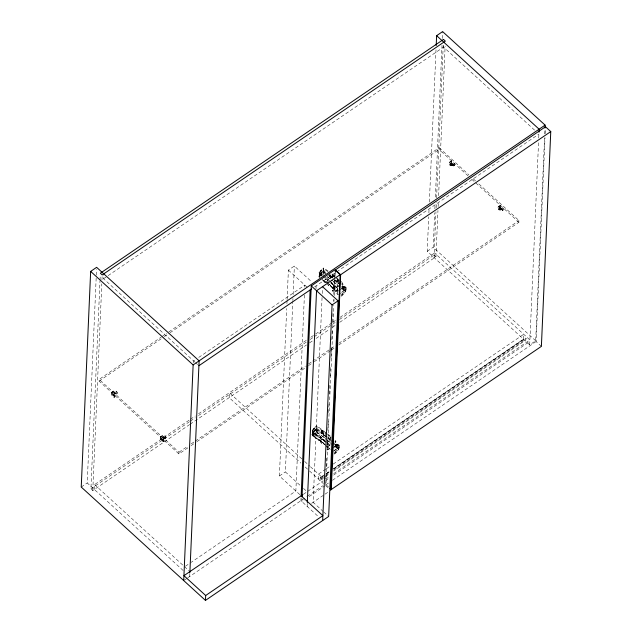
<?xml version="1.0" encoding="UTF-8"?>
<svg xmlns="http://www.w3.org/2000/svg" width="632" height="632" viewBox="0 0 632 632"><rect width="100%" height="100%" fill="white"/><g stroke="black" fill="none" stroke-linecap="round" stroke-linejoin="round"><path stroke-width="0.47" stroke-dasharray="3.16 2.37" d="M183.161 570.514L87.216 482.967L96.246 276.184M96.293 275.204L96.546 269.295M189.774 424.475L92.778 490.566L90.913 488.86L99.982 281.098M100.03 280.118L100.243 275.189M92.778 490.566L101.807 283.784M101.981 279.842L102.147 275.908M94.366 489.484L94.579 484.594L189.584 419.861M187.878 447.812L178.911 453.918L99.098 381.088L99.169 379.366L161.136 337.148M194.948 362.12L103.561 278.728L103.735 274.817M111.943 392.488L111.888 393.744A2.37 0.995 55.7 0 0 113.381 396.414A2.37 0.995 55.7 0 0 114.992 396.572L115.048 395.316L111.943 392.488L113.484 391.437A2.37 1.872 2.5 0 1 116.572 391.8A2.37 1.872 2.5 0 1 116.588 394.265L115.048 395.316M114.155 392.409L115.545 393.87A1.177 0.924 2.5 0 1 114.044 392.504L115.68 393.807M114.376 392.259L115.901 393.657L114.503 392.195A1.177 0.924 2.5 0 1 116.004 393.562L115.901 393.657M160.702 436.973L160.647 438.237A2.37 0.995 55.7 0 0 162.14 440.907A2.37 0.995 55.7 0 0 163.751 441.065L163.806 439.809L160.702 436.973L162.242 435.93A2.37 1.872 2.5 0 1 165.331 436.293A2.37 1.872 2.5 0 1 165.347 438.758L163.806 439.809M162.914 436.902L164.304 438.363A1.177 0.924 2.5 0 1 162.803 436.996L164.439 438.292M163.127 436.752L164.66 438.15L163.261 436.688A1.177 0.924 2.5 0 1 164.762 438.055L164.66 438.15M178.911 453.918L178.982 452.196L99.169 379.366M193.542 362.887L193.629 360.912L196.062 359.252M189.837 573.532L189.703 576.487L188.249 575.159M299.821 494.619L279.399 475.983L286.707 308.535M286.928 303.605L287.054 300.65M287.094 299.671L288.389 270.117L294.37 266.04L311.766 281.912M299.876 485.131L285.38 471.907L292.821 301.503M292.869 300.516L292.948 298.549M293.122 294.607L294.37 266.04M304.419 294.986L295.855 491.001L191.133 562.354M304.758 287.11L304.845 285.135L196.876 358.7M301.053 497.779L300.927 500.71L318.433 516.684M301.985 498.608L301.859 501.555L304.292 499.896M315.984 288.832L316.111 285.877M307.263 503.42L307.136 506.374L308.764 505.268M321.506 443.229L322.644 442.21L321.506 443.229L320.282 442.108L321.048 441.349L320.013 440.409L317.928 439.888L311.979 434.397L316.237 429.697L327.036 437.621M326.207 442.044L319.381 435.811L317.114 435.243L312.153 430.455L316.687 425.684L330.749 436.388M325.48 273.49L323.126 271.823L318.876 276.532L323.41 271.76L323.584 267.818L328.158 271.089M322.099 275.631L319.042 272.59L323.584 267.818M312.2 434.705L312.461 430.653L314.128 428.188L317.604 430.787L317.477 433.742C314.483 438.537 309.791 435.622 313.591 432.241L313.662 428.33M319.12 277.377L319.358 272.787L320.606 271.42L320.479 270.504L321.656 270.314L324.5 272.913C323.608 274.96 318.433 276.974 319.302 273.174M312.437 433.457L312.563 430.495M319.089 276.832L319.452 272.629M312.477 435.867L312.413 431.048M319.413 277.006L319.5 275.038M321.032 441.602L320.005 440.654L317.92 440.133L312.856 435.511L316.261 431.711L326.152 439.351M321.649 440.022L322.786 439.011L321.649 440.022L320.424 438.908L321.175 438.395L320.14 437.455L318.062 436.925L313.006 432.067L316.695 428.196L325.196 434.634M320.89 275.347L319.903 274.193L323.584 270.322L326.712 272.637M312.982 436.151L313.109 433.189L312.611 432.904M319.918 277.298L320.005 275.323M313.591 432.241L313.417 428.733M319.326 275.584L320.479 274.375L320.305 270.867M320.479 274.375L320.55 270.464M313.835 436.191L313.914 433.236L317.604 430.787M313.954 436.143L314.08 433.189M314.76 428.188L314.633 431.143L317.477 433.742M321.656 270.314L321.522 273.277L324.366 275.868M322.059 297.49L313.117 502.298L322.999 511.32M322.233 293.548L322.494 287.647M327.984 271.705L323.276 268.371L323.15 273.838L320.345 276.784M311.979 434.397L316.521 429.634L316.687 425.684M312.856 435.511L316.545 431.64L316.695 428.196M323.584 270.322L323.434 273.775L321.396 275.915M311.987 434.152L316.956 438.94L319.215 439.509L325.022 444.802M317.114 435.243L312.153 430.455M322.581 279.66L323.845 281.066L326.112 281.635L337.717 292.229L336.888 293.603L338.207 294.804M318.062 436.925L313.006 432.067M326.894 282.788L324.808 282.259L322.115 279.542M319.215 439.509L316.964 438.695M319.381 435.811L317.122 434.998M326.112 281.635L323.853 280.821M319.042 272.59L324.019 277.124L326.286 277.693L330.37 281.682M320.14 437.455L318.07 436.68M327.036 279.581L324.959 278.815L328.071 280.521L327.313 281.035L328.079 280.276L327.044 279.336M320.282 442.108L321.048 441.349M320.424 438.908L321.182 438.15L320.155 437.21M321.08 432.059C320.416 429.207 323.473 431.719 323.466 433.031L322.51 433.528L321.08 432.059L323.252 433.394M329.541 284.345L328.403 285.356L329.541 284.345L330.615 285.324L330.228 285.822L334.707 289.914L334.091 290.333C332.44 289.124 331.918 292.229 334.36 292.103L337.788 289.772M323.434 436.522L323.892 434.295L323.434 436.522L324.903 437.771M330.41 276.682L330.323 278.649L330.789 276.421L330.41 276.682L331.879 277.93M324.595 444.849L322.644 442.21M324.737 441.642L322.786 439.011M330.228 285.822L330.615 285.324M323.331 443.696L323.718 443.19M323.473 440.488L323.861 439.991M332.527 275.236L332.092 277.448L332.527 275.236L334.802 277.069M338.183 286.391L334.502 288.903C332.045 288.99 332.511 285.933 334.233 287.125L334.857 286.462L331.01 282.954M334.091 290.333C333.103 288.476 331.373 292.024 334.368 291.858L338.057 289.345M332.756 288.137L330.236 285.577M332.756 287.299L333.846 286.517L334.233 287.125M334.849 286.707L332.906 284.684M332.835 287.773L332.701 287.315M332.993 288.658L332.764 287.884M333.593 289.203L333.001 288.405M325.48 484.507L325.915 474.664M326.254 466.787L326.689 456.936M327.076 448.072L327.502 438.229M327.842 430.353L328.229 421.489M328.616 412.625L329.09 401.794M329.438 393.918L329.825 385.054M330.212 376.198L330.639 366.347M331.026 357.483L331.46 347.639M331.8 339.763L332.235 329.912M332.574 322.036L333.048 311.205M333.475 301.361L333.562 299.394M333.775 294.465L334.51 277.725M334.549 276.745L334.723 272.803M327.953 444.58C326.286 442.179 328.932 446.081 326.957 444.391M328.624 487.106L325.986 484.704L333.815 305.39M333.988 301.448L334.075 299.481M334.241 295.539L334.928 279.779M335.102 275.836L335.276 271.894M327.826 447.535C326.136 448.791 329.067 447.456 327.06 446.84M334.707 289.914L333.949 288.966M332.653 445.054L329.778 442.424L329.904 439.469L327.732 437.621M339.55 287.181L336.666 284.558L336.801 281.603L334.628 279.755M338.476 285.862L337.038 284.55L337.188 281.098L335.726 279.858M336.888 293.603L337.725 291.984L328.853 283.887M338.373 291.107L337.053 289.906L337.891 288.287L329.912 281.003M337.053 289.906L337.891 288.287M336.516 447.835L335.41 444.533L335.584 440.591L336.69 443.893L336.516 447.835L337.37 448.609L332.503 451.927M339.708 280.324L342.473 282.725L342.299 286.667L343.413 289.97L344.258 290.744L339.392 294.054M336.09 447.788L336.24 444.336L335.102 440.962L334.952 444.407L336.09 447.788L337.006 448.617L332.235 451.864M342.978 289.914L343.129 286.462L341.991 283.089L341.841 286.541L342.978 289.914L343.895 290.752L341.509 292.371M343.413 289.97L343.587 286.019L342.473 282.725M337.006 448.617L337.156 445.173L336.24 444.336M343.895 290.752L344.045 287.299L343.129 286.462M337.37 448.609L337.543 444.667L336.69 443.893M344.258 290.744L344.432 286.794L343.587 286.019M544.539 137.918L535.683 340.759L529.703 344.835L427.216 251.315L428.717 216.855M428.891 212.913L429.104 207.991M429.365 202.082L436.033 49.462M535.683 340.759L433.197 247.238L434.705 212.779M434.879 208.837L435.093 203.915M435.393 197.026L442.013 45.386M442.313 38.489L442.613 31.6M339.755 322.288L435.946 256.758L434.081 255.059L435.969 211.728M436.143 207.794L436.404 201.885M436.57 197.942L443.277 44.335M434.358 257.832L434.571 252.95L339.305 317.857M468.114 175.925L439.09 149.436L439.169 147.714L167.662 332.701M534.538 130.097L443.561 47.084L443.688 44.153M435.946 256.758L437.96 210.48M438.134 206.538L438.347 201.616M438.608 195.707L445.141 46.041M450.189 163.459L451.588 164.92A1.177 0.924 2.5 0 1 450.087 163.554L451.714 164.849M450.411 163.309L451.935 164.699L450.545 163.238A1.177 0.924 2.5 0 1 452.038 164.612L451.935 164.699M451.058 161.436L451.003 162.693A2.37 0.995 55.7 0 0 452.504 165.371A2.37 0.995 55.7 0 0 454.108 165.529L454.163 164.273L451.058 161.436L449.518 162.487A2.37 1.872 2.5 0 0 449.534 164.952A2.37 1.872 2.5 0 0 452.623 165.315L454.163 164.273M498.948 207.952L500.347 209.413A1.177 0.924 2.5 0 1 498.846 208.047L500.473 209.342M499.169 207.802L500.694 209.192L499.296 207.731A1.177 0.924 2.5 0 1 500.797 209.105M499.817 205.929L499.762 207.185A2.37 0.995 55.7 0 0 501.263 209.863A2.37 0.995 55.7 0 0 502.867 210.022L502.922 208.765L499.817 205.929L498.277 206.98A2.37 1.872 2.5 0 0 498.293 209.445A2.37 1.872 2.5 0 0 501.381 209.808L502.922 208.765M338.713 345.04L518.904 222.274L518.983 220.544L477.626 182.806M333.206 468.976L525.374 338.049L525.042 340.585L333.688 470.959M529.703 344.835L538.559 141.995M538.733 138.06L538.946 133.139M544.713 133.984L544.926 129.054M541.387 346.36L536.11 341.541L545.013 137.594M545.187 133.66L545.4 128.731M332.685 287.56L332.764 287.054M332.55 290.767L332.622 290.262M112.899 394.226L112.915 394.139A1.177 0.498 55.7 0 1 113.689 394.289A1.177 0.498 55.7 0 1 114.416 395.506L112.694 394.289A1.177 0.498 55.7 0 1 113.468 394.439A1.177 0.498 55.7 0 1 114.195 395.656L114.179 396.027A1.177 0.498 55.7 0 1 113.405 395.877A1.177 0.498 55.7 0 1 112.678 394.66L112.899 394.226L114.424 395.616M114.416 395.798L114.4 395.877A1.177 0.498 55.7 0 1 113.626 395.727A1.177 0.498 55.7 0 1 112.899 394.51L114.416 395.798L112.891 394.4M163.159 440.37L161.658 439.003A1.177 0.498 55.7 0 0 162.385 440.22A1.177 0.498 55.7 0 0 163.159 440.37L162.851 440.623M451.58 163.475L453.326 164.715L451.58 163.475A1.177 0.498 55.7 0 1 452.37 163.538A1.177 0.498 55.7 0 1 453.097 164.755L453.104 164.865M500.339 207.968L500.354 207.881A1.177 0.498 55.7 0 1 501.129 208.031A1.177 0.498 55.7 0 1 501.855 209.247L500.339 207.968L500.655 207.628M500.576 207.731L500.56 208.102A1.177 0.498 55.7 0 0 501.287 209.318A1.177 0.498 55.7 0 0 502.053 209.476L502.077 209.097A1.177 0.498 55.7 0 0 501.35 207.881A1.177 0.498 55.7 0 0 500.576 207.731L502.084 209.208M341.098 294.883L343.563 292.26L345.349 289.172L345.625 287.9L344.835 286.343L340.925 287.054L341.849 287.892L345.751 287.181L346.541 288.737L344.48 293.098L341.485 296.226M334.21 452.757L336.666 450.134L338.46 447.037L338.728 445.773L337.938 444.217L334.036 444.928L334.952 445.765L338.863 445.054L339.645 446.611L338.673 449.368L336.192 452.583L334.589 454.1L333.672 453.255M329.398 275.663L329.865 275.71L329.912 274.715M329.233 274.92L330.615 274.983M338.752 279.794L337.646 279.676L338.681 281.524M321.443 430.25L321.396 431.245L322.446 432.715L323.537 433.197L323.797 432.802L322.533 430.732L321.443 430.25L320.977 430.787L321.641 432.154L323.584 433.165M322.976 433.584L322.581 431.814L321.135 430.661M323.537 433.197L323.142 431.427L321.19 430.424M337.804 279.376L337.204 280.632L339.108 282.291M330.876 438.11L330.915 437.249L330.18 437.937L331.239 439.761M329.865 275.71L330.354 275.157M322.81 271.373L321.522 273.277L320.211 273.917M315.921 429.247L314.633 431.143L313.322 431.782M319.034 272.834L323.276 268.371M319.887 274.438L323.276 270.883L325.614 272.605M312.137 430.7L316.387 426.244L327.186 434.168M312.998 432.312L316.387 428.749L327.005 437.004M341.351 295.966L345.088 291.644L345.981 289.124L345.254 287.702L341.683 288.35M334.462 453.839L338.191 449.51L339.084 446.99L338.365 445.568L334.794 446.224M103.561 278.728L443.561 47.084M161.95 336.587L166.84 333.254M99.098 381.088L163.506 337.204M164.32 336.651L169.21 333.317M170.032 332.756L439.09 149.436M451.572 163.656L453.081 165.134A1.177 0.498 55.7 0 1 452.307 164.976A1.177 0.498 55.7 0 1 451.58 163.759L453.318 164.897M114.25 397.267L114.692 396.967M453.808 165.924L454.25 165.624M314.618 286.896L335.884 272.408M336.698 271.855L538.906 134.087M334.241 286.881L334.857 286.462M337.938 286.32L334.51 288.658L332.851 287.528M334.107 290.088L334.715 289.669M339.566 290.112L344.432 286.794M341.667 288.927L344.045 287.299M81.236 487.043L87.216 482.967M427.216 251.315L433.197 247.238M161.76 438.529L161.436 438.869L163.175 439.998A1.177 0.498 55.7 0 0 162.448 438.782A1.177 0.498 55.7 0 0 161.674 438.632L163.182 440.109M190.398 419.308L195.272 415.99M198.519 413.778L306.733 340.048M310.802 337.275L314.878 334.502M315.692 333.949L331.974 322.849M332.788 322.296L336.05 320.076M500.331 208.149L501.84 209.627A1.177 0.498 55.7 0 1 501.065 209.468A1.177 0.498 55.7 0 1 500.339 208.252L502.077 209.39L501.753 209.729M90.913 488.86L189.545 421.663M190.358 421.109L195.249 417.776M198.511 415.556L306.923 341.691M310.178 339.471L313.44 337.251M314.254 336.698L335.45 322.257M339.526 319.476L434.081 255.059M163.009 441.76L163.451 441.46M502.566 210.417L503.009 210.116M190.185 424.198L306.52 344.938M309.601 342.836L313.03 340.498M316.118 338.397L329.319 329.406M332.424 327.289L335.829 324.967M178.982 452.196L187.957 446.081M191.212 443.862L194.474 441.642M195.288 441.089L305.359 366.094M308.621 363.866L311.884 361.646M312.698 361.093L334.715 346.091M338.792 343.318L518.983 220.544M191.141 445.592L196.031 442.258M196.844 441.697L307.737 366.149M308.55 365.596L313.44 362.262M314.254 361.709L330.56 350.594M331.381 350.041L334.636 347.821M325.638 433.11L325.204 435.314L325.551 435.077M279.399 475.983L285.38 471.907M327.352 444.754L327.969 444.336M329.62 445.157L327.613 446.524L325.954 445.394M330.552 444.762L327.605 446.769L325.946 445.647M327.479 449.731L330.425 447.717M329.47 448.609L327.463 449.976L325.804 448.846M332.669 447.985L337.543 444.667M333.973 447.338L337.156 445.173M325.836 469.094L318.512 474.087L318.299 478.977L323.181 475.643M326.649 468.541L329.09 466.874M333.167 464.101L523.707 334.281L523.494 339.171L333.767 468.431M185.453 566.225L190.319 562.907M326.436 473.423L329.699 471.203M325.061 474.521L320.179 477.847L323.418 480.059M325.875 473.968L329.13 471.748M319.934 478.377L323.197 476.157M326.452 473.937L329.707 471.725M333.775 468.944L525.129 338.57M321.554 478.361L324.808 476.141M325.622 475.58L329.691 472.807M333.767 470.034L526.748 338.555M319.847 480.391L324.737 477.065M325.551 476.504L329.62 473.731M303.384 494.295L306.852 491.925M307.666 491.372L323.094 480.857M325.535 479.198L329.604 476.425M333.68 473.652L529.916 339.953L434.571 252.95M325.472 480.636L329.541 477.863M333.617 475.09L529.853 341.391M184.536 580.01L187.459 578.011M187.791 577.79L306.639 496.815M307.452 496.262L322.881 485.747M325.986 484.704L328.427 483.038M332.503 480.265L536.11 341.541M309.174 496.57L324.627 486.048M311.623 503.317L324.216 494.745M325.022 494.185L328.277 491.973M313.914 433.236L313.109 433.189M329.612 275.52L330.141 275.52M330.473 275.299L329.343 274.849M337.235 279.771L338.76 280.758M330.346 437.636L330.765 437.668M324.824 282.014L326.215 282.362M328.624 275.71L331.76 277.93M331.966 273.822L334.873 276.113M323.41 271.76L325.701 273.395M328.751 275.584L333.325 278.854M316.521 429.634L326.428 436.72M327.344 276.666L332.661 280.829M327.036 276.713L332.321 280.861M316.545 431.64L326.499 439.319M331.911 274.478L335.521 277.503M336.248 278.112L339.858 281.137M332.179 275.473L334.407 277.337M333.925 279.747L338.262 283.381M327.905 434.769L332.242 438.403M327.755 438.221L332.811 442.455M330.631 275.52L332.811 277.385M330.789 276.421L332.258 277.677M330.275 276.058L333.901 279.139M333.388 281.453L337.038 284.55M333.048 281.477L336.666 284.558M328.103 437.107L330.291 438.964L330.141 442.416L327.226 439.943M323.521 434.547L325.725 436.428M326.878 439.959L329.778 442.424M335.568 276.713L339.021 279.715M334.012 279.455L338.847 283.665M327.81 437.929L331.263 440.931M334.028 443.332L335.41 444.533M439.169 147.714L468.912 174.859M473.273 178.832L476.899 182.142M471.741 179.235L518.904 222.274M344.835 286.343L346.368 287.773M343.832 286.162L344.748 286.999M345.625 287.9L346.541 288.737M337.188 281.098L340.063 283.721M342.497 286.407L343.413 287.244M345.349 289.172L346.265 290.009M336.801 281.603L338.957 283.57M344.645 290.657L345.562 291.494M343.563 292.26L344.48 293.098M326.286 277.693L329.185 280.339M331.05 282.307L337.875 288.532M330.362 282.623L332.898 284.929M342.173 293.88L343.089 294.717M327.329 280.79L328.553 281.912M337.061 289.654L338.381 290.862M319.903 274.193L321.348 275.512M326.12 281.39L328.174 283.262M329.533 284.59L330.599 285.569M318.883 276.287L320.037 277.337M327.178 284.242L328.403 285.356M322.644 280.284L324.808 282.259M336.896 293.351L338.223 294.559M288.389 270.117L307.231 287.307M337.938 444.217L339.471 445.647M336.935 444.035L337.851 444.873M338.728 445.773L339.645 446.611M335.6 444.272L336.524 445.118M338.46 447.037L339.376 447.875M329.904 439.469L332.78 442.1M337.757 448.53L338.673 449.368M336.666 450.134L337.591 450.972M319.389 435.567L324.469 440.196M327.368 442.842L330.267 445.489M326.894 442.669L330.986 446.397M322.778 439.256L323.853 440.235M323.481 440.243L326.009 442.55M335.276 451.746L336.192 452.583M320.432 438.663L321.656 439.777M326.942 444.636L327.344 444.999M319.231 439.264L326.057 445.489M326.744 446.113L330.836 449.85M322.636 442.463L323.71 443.435M325.749 445.465L330.102 449.439M323.347 443.451L324.611 444.604M327.052 447.085L327.81 447.788M320.298 441.863L321.522 442.985M301.843 458.879L229.377 392.748L229.163 397.639L300.903 463.106M304.679 461.471L309.814 466.147M310.47 466.756L323.339 478.495M195.604 362.721L197.587 364.53M305.193 467.016L308.874 470.374M309.538 470.982L323.252 483.496M325.44 485.494L328.735 488.504M303.502 488.441L306.394 491.08M323.71 511.959L328.648 516.47M161.429 439.043L162.953 440.441M94.579 484.594L189.916 571.597M111.516 392.425L111.445 394.044A2.37 0.995 55.7 0 0 112.946 396.714A2.37 0.995 55.7 0 0 114.55 396.872L114.621 395.261L116.604 393.91A2.37 1.872 2.5 0 0 116.588 391.445A2.37 1.872 2.5 0 0 113.499 391.074L111.516 392.425M160.275 436.917L160.204 438.537A2.37 0.995 55.7 0 0 161.705 441.207A2.37 0.995 55.7 0 0 163.309 441.365L163.38 439.753L165.363 438.403A2.37 1.872 2.5 0 0 165.347 435.938A2.37 1.872 2.5 0 0 162.258 435.567L160.275 436.917M451.517 160.773L451.446 162.392A2.37 0.995 55.7 0 0 452.939 165.071A2.37 0.995 55.7 0 0 454.55 165.229L454.621 163.609L452.638 164.96A2.37 1.872 2.5 0 1 449.549 164.589A2.37 1.872 2.5 0 1 449.534 162.124L451.517 160.773M500.275 205.266L500.204 206.885A2.37 0.995 55.7 0 0 501.697 209.563A2.37 0.995 55.7 0 0 503.309 209.721L503.38 208.102L501.397 209.453A2.37 1.872 2.5 0 1 498.308 209.081A2.37 1.872 2.5 0 1 498.293 206.617L500.275 205.266M161.452 438.782L161.436 439.153A1.177 0.498 55.7 0 0 162.163 440.37A1.177 0.498 55.7 0 0 162.938 440.52L162.953 440.149A1.177 0.498 55.7 0 0 162.227 438.932A1.177 0.498 55.7 0 0 161.452 438.782M451.817 163.238L451.801 163.609A1.177 0.498 55.7 0 0 452.528 164.826A1.177 0.498 55.7 0 0 453.302 164.984L453.318 164.604A1.177 0.498 55.7 0 0 452.591 163.388A1.177 0.498 55.7 0 0 451.817 163.238M114.258 392.14L114.052 392.322A1.177 0.924 2.5 0 0 115.553 393.689L116.011 393.38A1.177 0.924 2.5 0 0 114.51 392.014L114.258 392.14M450.292 163.19L450.095 163.372A1.177 0.924 2.5 0 0 451.596 164.739L452.046 164.431A1.177 0.924 2.5 0 0 450.553 163.064L450.292 163.19M163.017 436.633L162.811 436.815A1.177 0.924 2.5 0 0 164.312 438.181L164.77 437.873A1.177 0.924 2.5 0 0 163.269 436.507L163.017 436.633M499.051 207.683L498.853 207.865A1.177 0.924 2.5 0 0 500.354 209.232L500.805 208.923A1.177 0.924 2.5 0 0 499.304 207.557L499.051 207.683"/><path stroke-width="0.95" d="M189.876 572.545L199.12 360.848L96.633 267.328L90.653 271.405L81.236 487.043L205.463 600.4L328.648 516.47L338.065 300.832L322.533 286.659M183.722 580.563L193.139 364.925L90.653 271.405M205.463 600.4L205.677 595.51L183.936 575.673L302.791 494.69M310.13 289.954L301.14 495.82L322.881 515.657L205.677 595.51M302.072 496.634L311.268 285.917L334.849 269.848L340.135 274.667L330.718 490.313M307.31 502.44L316.553 290.736L340.135 274.667M322.668 520.547L332.077 304.908L311.268 285.917M335.276 271.894L335.363 269.919L545.487 126.763L550.764 131.582L541.387 346.36L331.263 489.516L329.943 488.315M331.263 489.516L340.64 274.738L335.363 269.919M436.199 45.52L436.633 35.676L442.613 31.6L545.1 125.12L544.974 128.075M538.985 132.151L539.12 129.197L436.633 35.676M193.139 364.925L545.1 125.12M198.906 365.731L311.623 288.935M340.64 274.738L550.764 131.582M332.077 304.908L338.065 300.832M443.498 39.413L100.33 273.222L102.194 274.92L445.355 41.12L443.498 39.413"/></g></svg>
